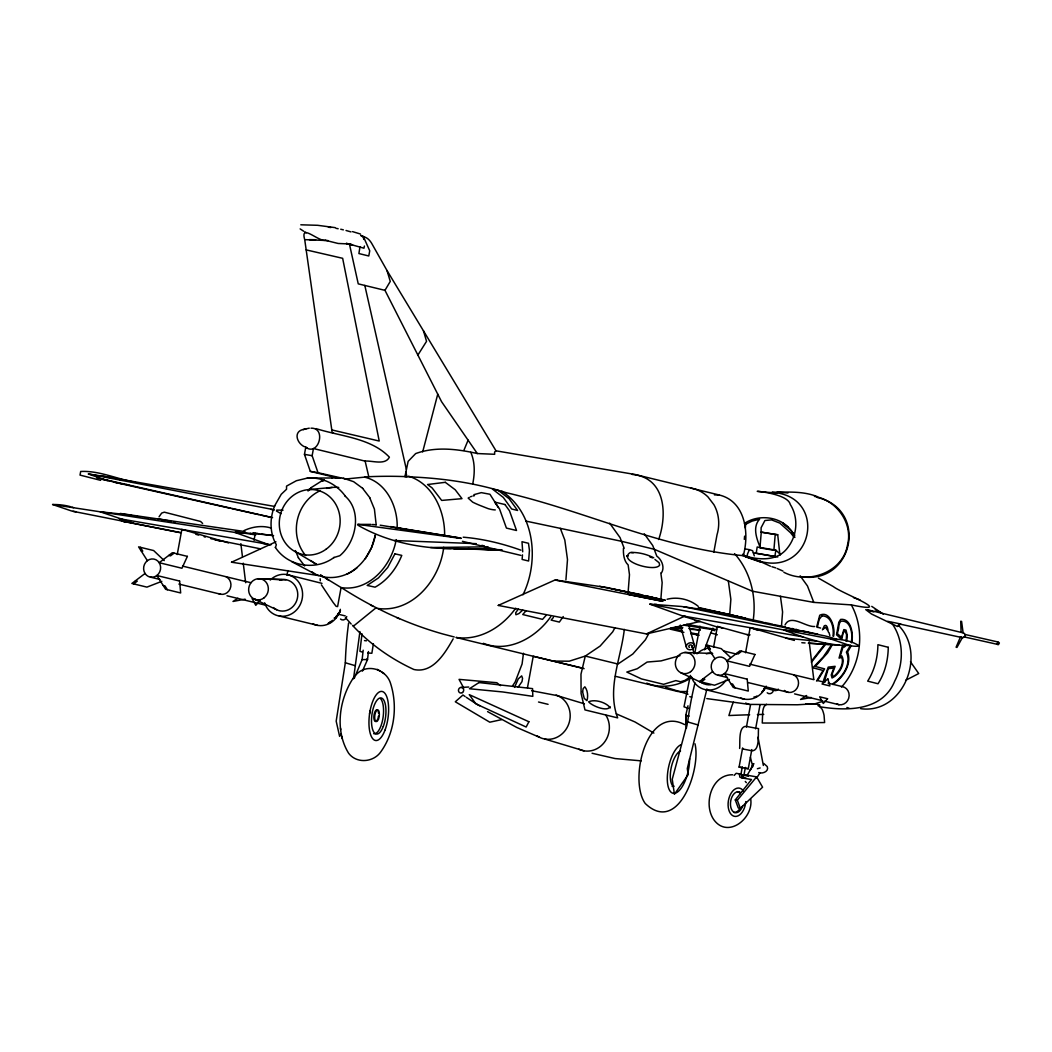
<?xml version="1.0" encoding="UTF-8"?>
<svg xmlns="http://www.w3.org/2000/svg" width="1052" height="1052" viewBox="0 0 1052 1052"><rect width="100%" height="100%" fill="white"/><g stroke="black" fill="none" stroke-linecap="round" stroke-linejoin="round"><path stroke-width="1.5" d="M761.096 532.207L761.109 527.723L764.922 520.516L771.563 519.885L779.782 523.081L790.617 532.825L793.629 536.704M325.318 240.329C318.072 241.579 299.951 222.932 304.725 239.698L332.156 432.556L333.458 432.964M832.974 636.118C834.144 628.399 831.724 615.841 821.954 615.867M833.578 636.276C835.643 628.228 830.265 610.015 819.732 615.236L816.746 626.716M747.301 557.297L747.446 554.075L749.445 549.67L752.653 550.735L754.297 555.851M751.693 767.723L753.061 763.923M349.448 244.117L358.245 283.856L384.979 290.339L441.564 401.68L477.306 453.543L494.677 454.293L494.598 452.005L496.005 450.821L635.053 474.491L718.818 494.9C745.592 500.962 749.458 533.39 743.317 555.653C661.313 548.289 585.951 511.18 506.354 492.73C473.558 482.329 439.223 477.74 404.915 476.701L408.137 461.368L415.658 453.583C435.397 446.39 457.094 448.941 477.306 453.543M764.436 687.85L773.444 690.27A4.116 3.787 -76.3 0 1 767.197 692.808M376.221 525.079L374.42 509.115L369.725 497.701M397.209 526.552C397.419 505.973 386.242 482.395 364.781 477.174M443.72 547.264C440.091 579.336 412.805 613.079 377.839 608.464M444.588 535.994C445.285 511.811 433.148 483.657 408.439 476.148M522.476 554.864L522.121 559.44L528.617 561.018L529.445 550.314L528.485 543.292L521.989 541.714L522.712 551.813M565.923 579.783L567.488 559.572L564.806 540.018L560.322 528.367M628.031 593.341L629.477 574.681L628.136 564.898C623.836 561.045 623.152 553.628 623.468 548.302L624.138 548.197L620.036 537.572L609.673 523.199M660.827 599.745L662.155 582.637L660.814 572.867L661.563 572.775C664.943 567.423 661.734 559.533 656.816 556.166L652.727 545.528L644.245 533.772M753.127 620.654C756.717 596.971 750.615 571.696 734.533 553.615M781.491 625.979L782.583 611.975L780.439 596.313M761.267 532.154L759.938 547.895L773.877 550.262L775.219 534.508L761.267 532.154L777.717 534.732L779.927 555.14M744.316 539.4L744.606 536.152M745.329 528.025L745.776 523.146M514.573 687.39L518.241 678.895L521.674 675.884L522.568 678.356L521.976 681.657L518.057 687.219M842.599 645.192L839.036 658.118L841.219 657.539L842.192 658.46C843.48 665.206 839.023 671.584 834.328 675.989L832.934 676.344L832.237 673.859L835.143 666.31L828.2 667.126L823.414 680.868M750.733 799.191C753.574 817.996 728.641 838.431 714.505 820.626C702.644 805.411 711.099 774.338 732.692 774.772M354.248 678.382L362.125 659.578L363.19 650.202M368.45 651.53L367.516 659.591L362.401 671.15M361.993 633.777L359.929 651.28L361.941 652.003M851.186 642.193C853.133 634.935 850.937 619.786 841.021 621.206L840.035 622.258A18.949 5.418 79.5 0 0 838.628 628.36L837.366 633.646L841.521 637.302L843.849 629.583L846.018 630.109L847.228 635.066L846.781 640.984M851.647 642.838C853.645 634.882 851.462 618.103 840.64 619.391L838.812 622.311L836.537 634.829L841.771 639.432L843.178 632.647L845.006 631.068L846.571 634.566L846.176 641.339M523.475 653.239L522.081 663.996L515.125 682.038L512.534 685.904M353.538 678.737L359.929 631.568M348.567 623.086L347.502 631.857A154.447 58.833 -83.7 0 0 345.332 662.773L336.18 721.172L339.612 736.361L341.032 733.796M364.4 246.05L363.953 248.206L349.225 244.077M775.85 550.157L774.864 556.455L756.204 553.299L757.177 547.001L775.85 550.157L780.571 554.535M373.394 643.771L371.856 653.266L367.779 652.99M472.703 484.052C474.86 473.571 475.136 462.262 470.783 452.294M177.236 554.522L181.865 529.327M254.032 540.281L255.307 533.338M340.624 477.753L337.771 478.068L310.314 471.375L304.462 454.372L305.764 447.218L307.013 447.731M286.986 575.326L287.853 570.565M345.635 478.962L318.006 472.703L312.142 455.7L313.457 448.547L365.136 461.131L368.779 476.714A2139.15 949.93 -76.1 0 1 406.94 476.674L405.809 471.835M341.098 587.516L337.6 606.583L336.14 606.333L333.05 602.349L321.399 584.846M527.46 687.771L533.232 656.277L582.808 668.165M624.323 629.412C620.956 658.749 606.649 688.495 617.669 717.885L584.978 709.916L581.085 693.439L580.98 674.187L585.293 656.067L600.127 646.059L612.711 631.844L614.947 627.728M658.644 539.518C667.468 514.441 665.653 477.463 632.226 474.426M713.808 552.261L717.043 534.679A36.886 33.94 -76.3 0 0 713.94 504.723L707.904 496.833A37.675 34.677 -76.3 0 0 690.822 488.075M713.545 647.414L717.332 626.782M745.566 652.753L750.181 627.557M742.015 767.697L739.096 767.079L742.62 747.919M746.42 727.169L750.523 704.814M740.897 774.548L742.317 766.803M743.948 775.153L745.368 767.408M744.422 768.144L748.288 768.736L751.812 749.576M755.612 728.826L760.017 704.879M960.331 637.223L962.37 637.67L956.952 647.427L956.097 647.217L960.331 637.223L962.37 637.67L899.736 624.046M694.754 653.318L699.974 626.19M690.349 675.41L684.01 706.826L688.823 708.509M687.982 705.787L685.733 715.518L686.496 728.076M817.286 627.465L819.166 619.431L821.941 615.867M824.229 682.183L828.213 668.664L833.776 668.007L831.212 674.95L832.04 678.001C839.049 674.726 846.084 663.076 841.731 655.817L840.232 656.211L842.954 647.243L844.493 647.019L845.703 645.165M706.944 688.889L687.298 768.552L688.205 774.653L674.424 794.234L672.241 779.256L687.653 721.935A154.447 61.621 -76.6 0 1 692.952 691.572L694.938 682.958M422.694 451.86L437.75 394.184M822.454 629.872L824.334 625.743L825.662 625.388A9.678 3.156 -86.9 0 1 828.174 631.871M274.704 505.696L281.252 494.269L286.552 489.246L286.525 486.116L296.388 480.725L307.197 478.134L332.208 477.976M396.196 539.61C391.804 565.213 369.633 591.658 341.505 587.66M274.704 505.71C269.628 518.084 269.536 533.009 276.334 544.752L275.44 547.461M850.463 645.349L846.373 652.148C852.002 663.838 842.52 677.383 832.868 683.721M850.818 646.454L847.623 652.003C852.094 664.272 842.915 677.856 832.882 684.497M463.866 450.414L468.114 440.13M831.488 644.876L823.256 656.948L812.88 667.796L823.111 670.44L816.549 681.038M832.145 645.047L827.622 652.911L815.326 666.481L824.636 668.875L817.47 680.789M850.726 645.415C827.977 646.204 804.977 638.077 783.701 629.938L802.518 631.397L824.978 635.921A208.717 196.014 -83.4 0 1 829.055 636.986L833.066 638.117M610.331 707.904C606.57 702.578 594.985 698.83 588.66 701.789C591.5 705.721 607.727 712.388 610.028 706.655M159.049 516.795L161.666 513.087L164.322 512.166L200.59 521.463L202.615 523.449M785.016 624.98C790.723 613.513 805.622 627.255 814.695 626.505M753.271 764.409L750.247 770.064L753.903 763.634M522.989 594.774C539.4 561.242 535.06 512.929 501.804 491.218M563.254 616.564L559.348 622.087L551.103 620.075L553.47 617.406M649.123 632.949L645.402 639.8L632.817 654.015L617.971 664.036L585.293 656.067L569.211 661.195L552.984 661.09L455.976 637.446C479.817 640.931 502.238 627.123 515.704 608.201M345.49 479.028L368.779 476.714M365.32 558.704L371.645 547.461L375.419 534.863C372.276 551.432 362.125 566.647 346.844 574.234M453.175 638.853C445.193 652.871 433.069 673.635 413.949 669.519C390.936 658.933 369.857 644.008 352.552 625.44L354.011 625.69L376.169 607.701M357.522 525.04L357.904 524.383L460.802 538.414M384.979 290.339L390.266 281.397L387.005 270.535L372.224 244.314A57.018 22.276 -80.2 0 0 365.623 237.436L360.981 235.464L362.085 236.463M747.144 775.258L750.457 769.683M686.391 715.044L685.733 715.518L689.152 716.096M340.269 611.265L338.928 613.461A9.928 9.139 -76.3 0 1 337.127 615.236M417.881 355.076L426.547 341.335L423.456 330.762M756.704 777.928L760.136 772.668M823.453 629.03L825.518 627.255L827.188 629.924M825.412 643.324L811.539 661.05M826.241 643.535L811.394 662.3M353.959 677.08C339.125 698.502 334.51 730.482 348.633 753.271C356.667 763.949 373.552 762.398 380.877 751.746C394.645 732.547 397.709 706.089 390.66 683.747C386.452 668.927 366.53 662.905 355.957 674.819M744.014 774.68L756.598 776.889L762.582 787.185L740.345 808.331L738.294 808.002L735.282 799.914L751.509 779.506L741.16 777.809M740.345 808.331L737.334 800.243L756.598 776.889M522.791 610.068L518.873 613.605L515.914 614.749L515.677 612.829L518.399 608.858M762.832 690.783C759.018 696.187 768.21 684.563 763.318 690.257M526.092 610.739L522.726 614.539L542.543 619.365L545.909 615.565M550.722 616.735C536.218 637.459 508.563 653.41 483.368 643.311M841.468 687.101C861.167 665.39 865.559 630.621 851.331 604.9L813.788 602.388L752.404 591.211L654.16 549.249L621.469 541.28L525.776 521.069M258.95 601.783L255.767 605.321L252.151 598.68L260.015 600.6M332.734 620.285L328.211 623.31M308.039 491.008L311.3 487.615M734.178 775.442L736.15 773.299L740.871 774.127M783.871 572.275C807.436 584.675 842.678 572.998 847.504 545.041C853.225 523.199 836.393 499.976 814.472 496.399M145.044 573.471L131.894 583.465L146.925 587.121L161.824 581.335M133.643 583.886L137.233 581.164L135.484 580.73M174.093 553.142L170.503 555.864L168.754 555.443M712.638 671.57L699.488 681.564L714.532 685.22L729.431 679.434M701.237 681.985L704.827 679.263L703.078 678.829M741.699 651.241L738.109 653.976L736.347 653.542M887.678 621.324L900.709 623.981L897.422 626.479L871.569 614.039L865.743 609.66L873.817 611.922M756.809 696.029L755.625 696.805M690.888 676.41L685.023 680.368L680.618 681.775L675.831 680.605L663.641 684.326L641.431 678.908L626.821 672.057L637.249 668.73L647.138 662.05L661.05 660.906L680.052 655.646M690.73 678.04C678.04 686.114 660.88 689.007 646.73 683.129M237.857 598.272L232.992 601.455L245.116 599.167M806.634 695.517L800.533 699.475L811.158 697.489M311.208 487.589L321.32 481.211L324.437 480.291M356.957 567.856C345.253 577.587 328.382 580.77 314.535 573.761M469.258 497.399L468.166 498.096L472.703 502.159A150.896 42.58 48.7 0 0 479.83 505.368L487.983 508.576A147.674 50.259 63.9 0 0 495.268 509.918M905.601 680.342L918.725 673.543L910.467 661.787M744.487 523.383C761.188 512.311 787.606 517.637 794.865 537.48M745.355 524.422L752.114 521.095L759.597 519.149C752.43 526.973 756.48 538.256 759.965 546.843M318.822 575.602L231.545 562.215L275.926 541.819M662.721 601.31L554.996 579.994L498.253 605.426L646.441 633.922L685.023 615.999M304.436 429.242C292.943 430.755 296.454 442.997 304.396 446.719M997.677 642.233L999.374 643.035L998.466 644.587L963.921 636.855M473.9 494.664L481.29 492.638L489.93 494.256L498.398 507.537M244.13 530.537C252.559 526.644 262.448 525.185 271.403 528.143M300.806 224.799L317.612 225.299L335.193 227.64M304.843 429.124L309.262 428.177M706.799 698.594L749.392 704.406L797.363 704.774L815.234 703.735L823.058 701.237M303.147 429.65L306.303 428.651M321.228 481.185L324.332 480.264M843.336 645.612L844.427 645.297M757.374 768.736L760.136 767.947M700.395 621.39L646.441 633.922M333.813 557.56L339.796 555.719C356.273 541.99 362.467 511.114 345.095 496.097M501.607 719.634L489.785 722.198L455.306 701.776L462.959 695.017L465.089 696.503M498.293 605.413L499.687 605.15M667.047 599.259C677.777 596.497 689.533 599.272 698.107 606.228M231.545 562.215L232.334 562.07M766.527 704.275L764.331 706.273A9.494 4.287 -89.9 0 0 762.647 713.703L762.266 723.013L764.173 723.026A2309.653 155.801 7.9 0 0 812.407 722.658L824.61 722.553L824.058 715.294A20.685 8.784 -89.9 0 0 822.112 709.245L818.732 705.169A18.752 7.509 71.6 0 0 815.234 703.735L805.832 703.919M755.02 697.029L754.008 696.897M308.275 489.627L332.169 487.431M818.232 705.958L819.955 705.103L815.234 703.735M817.536 496.741C803.123 490.863 787.212 492.112 771.971 492.362C828.687 495.742 813.091 576.904 759.36 561.111L770.472 566.213M460.921 687.443L468.732 687.022M487.97 546.83L430.597 547.527M305.764 239.685L328.027 240.566M712.493 610.988L681.341 606.465L649.873 604.15L684.168 616.498L718.003 627.255M714.426 494.9L718.818 494.9M687.574 691.572L677.843 691.506L615.328 676.278M310.998 428.19C326.962 427.533 318.335 457.344 305.461 446.995M131.842 516.006L131.079 515.993A208.717 84.725 -79 0 0 129.791 516.006M358.745 525.711C386.742 541.517 419.209 548.486 451.19 548.526M819.692 706.734C846.728 711.152 882.641 711.27 894.739 681.065C904.233 663.023 903.747 639.129 891.346 622.56M860.681 708.68C903.313 714.61 927.364 653.857 898.276 625.164M283.027 510.167L276.768 510.088L276.466 511.035L281.029 513.665M332.116 477.963L340.085 478.095M309.354 239.619L315.613 239.725M118.981 483.249L104.293 479.607L88.407 473.992L104.858 476.53M442.971 548.447L500.936 549.788M454.411 548.605L501.173 549.775M453.241 548.618L501.751 550.064M641.286 760.859L615.091 758.558L592.079 753.258M801.216 576.654C853.251 585.254 869.044 509.313 817.299 497.491M307.197 478.134C322.201 476.78 336.864 484.183 345.464 496.36M260.423 578.824L285.96 579.705M257.845 578.758L282.133 579.586M684.563 652.503L712.664 653.45A15.872 14.61 -76.3 0 0 706.313 653.857M463.196 537.191C482.737 538.782 502.527 543.568 520.911 550.183M394.211 540.504L476.306 543.66M258.976 534.035L250.402 533.377M467.864 548.592L488.983 549.446M493.848 549.644L501.975 549.972M777.086 492.06L787.974 492.98M371.027 524.396L357.904 524.383M631.345 552.445C639.103 552.313 646.796 554.312 653.726 557.77M76.046 511.706A161.088 62.923 -80.2 0 1 71.444 510.943L52.6 504.526L234.977 532.443L242.539 532.864M654.476 604.348L656.777 604.466M839.417 645.165L808.278 643.153M751.154 750.576L742.436 748.932L743.422 749.182M739.096 767.079L748.288 768.736M128.725 484.893L125.898 484.472M272.547 535.507L258.95 534.035M364.715 461.105C372.106 460.382 385.177 465.602 389.385 457.186C370.975 437.869 340.467 436.383 316.073 428.624M801.821 642.719L805.056 642.943M829.292 644.56L809.106 643.259M250.429 533.364L242.197 532.825M633.357 552.734L630.253 552.524C616.748 561.295 655.435 572.577 659.643 565.108L659.091 562.728L654.936 559.427M366.398 640.813L364.492 640.589M675.187 627.084L682.853 627.715M775.219 534.508L777.717 534.732M372.461 524.475L375.709 524.764M746.867 634.553L750.023 634.856M786.16 638.248L816.536 641.076M180.694 532.641L72.969 511.298M672.688 627.571L682.314 628.478M690.336 629.227L699.961 630.135M380.219 525.198L461.118 538.177L396.012 527.512M683.721 625.151L712.861 629.622M124.609 484.275L120.257 483.512M273.586 535.626L266.787 534.824M88.407 473.992L274.125 509.747M851.331 604.9C897.856 614.565 841.179 592.894 833.486 586.687L818.403 578.087M120.191 513.442L245.063 531.589M253.111 532.759L257.937 533.456M261.146 533.929L269.522 535.152M698.107 634.238L691.598 632.962M747.012 726.524L755.744 728.155M751.759 750.786C760.07 751.089 757.848 734.704 758.545 728.655L757.216 728.326M809.672 632.725L784.108 627.097L784.766 627.189M746.578 726.34C738.109 725.709 740.292 742.436 739.622 748.432M137.049 516.506L140.218 516.992M144.992 517.742L148.161 518.228M151.343 518.728L154.526 519.215M235.503 531.76L255.767 534.903M758.755 772.523C762.45 774.206 769.341 771.287 767.224 766.566L763.805 763.489M748.393 776.258L739.372 774.219L739.845 777.139L746.131 778.204M735.282 799.914L737.334 800.243M691.664 697.134L689.796 696.7M744.934 548.907L749.445 549.67M690.796 633.672L697.713 634.856M267.524 544.173L119.231 518.702M304.462 454.372L312.142 455.7M310.314 471.375L318.006 472.703M753.324 552.773L777.783 556.995M683.761 606.741L803.689 631.568M158.155 518.912L158.813 519.004M787.869 627.728L788.527 627.834M791.946 628.491L792.616 628.596M796.022 629.333L796.68 629.451M802.715 636.841L682.419 615.88M611.856 588.844L640.826 594.538M158.813 519.017L165.545 520.214M128.305 514.796L100.203 511.811L133.039 522.949M390.594 526.565L407.229 529.787M274.572 506.42L100.19 475.688M531.641 690.743L556.85 695.543L584.386 703.814M716.596 629.635L686.483 624.27M520.858 555.39L462.433 541.333M119.954 479.751L123.176 480.343M557.521 580.402L555.351 579.981L607.214 587.608L665.272 600.324M694.57 620.562L699.264 621.456M261.553 543.148L270.89 544.91M628.649 594.538L662.615 601.31M712.467 610.975L727.721 614.026M649.873 604.15L830.962 639.051A424.771 165.914 -80.2 0 1 848.451 641.115A222.787 87.027 -80.2 0 1 858.498 645.441L858.432 646.152A161.088 62.923 -80.2 0 1 849.819 645.481L830.962 639.051M336.009 228.31L338.152 228.731M340.743 229.231L343.36 229.849M179.668 532.575L123.123 521.371M170.726 521.253L166.65 520.411M130.146 515.178L134.301 516.085M214.016 539.4L260.488 548.842M742.633 776.455L743.606 776.665M813.814 679.684L749.629 664.114M287.551 574.734L321.978 583.36M664.995 600.113L599.601 586.293M777.336 492.98C726.853 489.772 787.106 489.969 790.249 504.434C798.692 517.531 797.298 535.534 787.711 547.671C777.888 561.018 760.517 560.19 746.197 556.324L761.109 561.702M105.082 476.569L111.709 478.029M260.278 514.98L271.363 517.4M699.567 608.188L725.091 613.789M763.173 622.153L726.695 614.144L729.667 614.881L730.864 599.377L728.3 580.691M764.778 622.508L772.773 624.257M683.905 632.331L670.321 629.175M645.402 595.616L664.246 600.363M774.311 624.599L785.108 626.992M802.058 630.74L817.798 634.211M230.243 508.287L114.51 482.289M173.685 521.937L174.79 522.173M96.745 477.766L272.573 517.637M231.821 508.642L258.7 514.638M408.649 530.09L411.713 530.865M698.318 607.438L745.158 618.195L727.892 614.052M964.658 634.395L998.585 642.128M306.171 249.889L342.65 258.305L379.22 441.038L331.788 429.926M106.291 480.409L107.83 480.764M125.596 522.042L122.966 521.319M867.953 609.871L963.132 632.87A2.433 2.236 -75.7 0 1 964.894 635.895A2.433 2.236 -75.7 0 1 961.817 637.512M135.445 482.224C117.193 479.225 99.467 470.507 80.688 471.467L80.018 475.096L100.637 480.343M724.171 651.096L736.216 654.028M708.601 648.742L710.35 649.176L707.943 645.415M818.522 680.802L824.86 682.353M828.029 683.116L842.297 686.601A9.205 8.469 -76.3 0 1 848.701 698.265A9.205 8.469 -76.3 0 1 836.866 704.025M718.056 675.239L727.524 677.554M748.051 682.551L788.369 692.374M794.576 693.886L821.533 700.461M824.702 701.224L838.97 704.708M730.838 683.629L732.587 684.05L734.98 687.824M141.007 550.643L142.756 551.077L140.35 547.303M705.997 689.783L744.408 699.146M245.248 581.322L250.915 582.703M554.535 661.471L584.11 668.678M337.731 614.079L345.253 615.907M150.462 577.14L159.93 579.455M178.879 584.07L220.775 594.275M226.982 595.787L266.616 605.439M163.231 585.53L164.98 585.951L167.386 589.725M279.293 616.025L317.704 625.388M538.519 702.013L548.079 704.34M682.446 630.884L670.913 627.913M182.522 566.094L245.497 581.467M481.882 545.317L484.38 545.962M102.412 479.41L104.99 480.08M730.206 615.012L738.307 617.116M742.239 555.338L760.517 561.768M454.227 636.973L443.3 634.106A2246.007 877.329 -80.2 0 1 387.018 613.04L376.011 607.622A2254.331 880.577 -80.2 0 1 343.491 589.002L320.426 574.971L322.872 576.601M348.607 243.932L338.139 243.472L325.555 240.356M817.654 627.281L820.626 628.07M794.378 640.444L751.286 627.886M749.3 635.211L717.398 626.4L720.239 627.426M228.521 542.885L183.009 529.669M217.738 540.518L220.67 541.28M687.942 694.202L665.627 687.245M215.16 539.834L216.278 540.123M270.943 509.326L273.862 510.22M210.768 538.624L212.451 539.084M775.758 567.883L771.958 566.752M346.042 230.493L351 231.9M704.524 649.794A154.447 61.621 -76.6 0 1 710.771 632.883L717.332 634.777M687.653 721.935L698.055 724.946M352.525 231.611L360.468 234.031M204.18 536.757L205.285 537.085M345.332 662.773L355.3 665.706M834.262 638.485L836.669 639.235M544.831 739.043L584.031 750.839M195.803 534.258L198.71 535.139M275.295 547.303C287.722 566.515 315.81 571.157 334.01 557.442L334.063 557.507M811.447 633.265L812.105 633.488M846.886 707.483L849.03 708.193M122.545 521.148L120.296 520.122M343.136 478.121L353.63 481.685L362.703 488.365M875.238 609.7L881.011 612.711M759.846 561.807L746.052 557.008L742.83 554.128M720.791 627.623L722.79 628.32M745.579 703.078L749.392 704.406M853.488 597.602L859.918 599.864M758.071 630.385L750.983 627.834M269.273 544.791L234.977 532.443M182.627 529.603L184.784 530.405M616.288 713.848L634.961 721.948L653.884 733.086M649.689 556.758L652.569 557.876M539.65 737.36L516.782 727.458L487.576 711.625M777.191 568.514L782.938 571.039M997.848 644.574L997.033 643.337M680.841 672.754L703.301 683.484M254.137 598.996L276.597 609.726M291.851 561.715L314.627 573.787L311.944 571.854M366.793 658.986L367.516 659.591L362.125 659.578M295.757 551.958L316.705 564.385A40.633 37.399 -76.3 0 1 310.787 560.545M360.981 235.464L361.77 235.95M684.576 724.578C646.428 704.406 628.504 780.518 645.257 803.518C678.422 835.183 701.211 768.907 694.977 743.777M326.304 578.705L328.974 580.375M377.234 669.322L380.022 671.058M381.455 671.965L384.112 673.635M303.712 231.243L300.136 228.902M304.922 231.848L306.29 232.729M466.286 697.305L471.02 700.448A2184.872 670.992 -32.3 0 0 479.607 705.76M871.753 606.373L883.259 614.131M496.005 450.821L387.005 270.535M773.457 690.046L773.746 690.243A4.09 3.761 -76.3 0 0 778.27 689.139M362.703 236.739L363.44 237.252M788.264 527.341L782.741 523.146L791.314 530.8L794.812 535.31M500.489 685.641L496.807 682.709L459.04 679.368L463.748 688.021M730.667 657.592L721.238 648.65L706.194 644.981L714.979 658.762M164.244 560.611L153.645 550.551L138.601 546.882L147.385 560.663M363.413 237.87L363.887 239.448M345.398 617.629L351.184 624.033M745.276 781.439L746.341 782.662M362.611 488.338L369.831 497.727M298.334 557.718L304.659 565.937M800.164 575.825L807.463 585.951L813.788 602.388M744.711 555.89L745.447 556.903M792.222 532.509L794.207 536.665M359.968 246.852L358.903 253.558L368.779 255.978L369.739 250.797L363.295 236.45M295.402 550.59L298.426 557.744M828.963 632.462L829.857 635.592M688.823 625.125L694.438 645.507M691.94 645.915L694.123 653.805M680.289 625.059L686.351 647.019M750.444 757.374L752.785 766.75M364.807 285.421L406.335 469.337M758.019 737.176L763.344 765.462M741.699 774.601L742.173 777.52M340.532 728.155L340.756 729.733M341.624 736.19L341.939 738.504M963.119 632.87L961.594 621.43L960.726 621.219L961.094 632.383M809.172 641.865L813.775 679.316M240.855 543.634L242.447 556.666M243.249 563.175L245.655 582.716M320.281 580.849L320.176 578.705M685.838 715.334L686.443 726.419M556.061 695.07A22.736 20.909 -73.3 0 1 567.935 725.946A22.736 20.909 -73.3 0 1 537.27 735.979M605.926 715.268A22.736 20.909 -73.3 0 1 604.032 742.765A22.736 20.909 -73.3 0 1 578.837 749.156M710.771 632.883A131.106 52.311 -76.6 0 1 712.914 628.189M689.494 647.44A1.591 1.341 -15.8 0 1 689.113 645.586A1.591 1.341 -15.8 0 1 691.296 645.086A1.591 1.341 -15.8 0 1 691.677 646.941M690.914 649.715A4.129 3.485 -15.8 0 1 686.509 645.494A4.129 3.485 -15.8 0 1 693.163 643.469A4.129 3.485 -15.8 0 1 691.94 649.4M689.612 758.663A25.024 10.007 -77.6 0 1 677.619 791.959A25.024 10.007 -77.6 0 1 667.441 774.956A25.024 10.007 -77.6 0 1 681.209 744.632M672.754 785.805A18.476 7.39 -77.6 0 1 671.334 767.092A18.476 7.39 -77.6 0 1 680.552 750.97M674.122 786.16A18.449 7.377 -77.6 0 1 672.136 786.317M380.574 698.686A18.226 6.93 -82.8 0 1 382.691 719.673A18.226 6.93 -82.8 0 1 373.723 733.691M369.554 713.992A18.226 6.93 -82.8 0 1 370.107 710.889M376.577 720.975A5.904 2.249 -82.8 0 1 373.894 718.095A5.904 2.249 -82.8 0 1 375.84 710.324A5.904 2.249 -82.8 0 1 378.536 713.203M378.404 716.188A5.904 2.249 -82.8 0 1 378.115 717.688M377.694 719.042A5.904 2.249 -82.8 0 1 377.168 720.16M52.6 504.526A424.771 165.914 -80.2 0 1 70.089 506.577M71.812 507.077A222.787 87.027 -80.2 0 1 73.508 507.656M340.427 610.423A4.077 3.748 -76.3 0 1 339.599 612.356M338.875 613.106A4.077 3.748 -76.3 0 1 337.994 613.618M270.233 580.06A21.079 19.396 -76.3 0 1 299.307 582.979A21.079 19.396 -76.3 0 1 291.72 613.763A21.079 19.396 -76.3 0 1 264.631 602.809M279.595 580.112A15.872 14.61 -76.3 0 1 297.348 598.47A15.872 14.61 -76.3 0 1 273.415 607.569M340.348 609.318A21.079 19.396 -76.3 0 1 312.891 623.823M336.469 615.801A2.42 2.236 -76.3 0 1 335.233 617.853M334.681 618.076A2.42 2.236 -76.3 0 1 334.089 618.142M330.21 622.113A2.42 2.236 -76.3 0 1 328.776 623.205M346.739 616.525A4.116 3.787 -76.3 0 1 340.493 619.063M226.193 576.851A9.205 8.469 -76.3 0 1 230.072 588.962A9.205 8.469 -76.3 0 1 218.658 593.591M699.133 635.29A1931.814 754.586 -80.2 0 1 696.332 634.869M713.716 629.99A131.106 4.458 10.7 0 1 714.689 630.556A154.46 5.247 10.7 0 1 714.203 630.74M700.198 629.911A154.46 5.247 10.7 0 1 688.823 628.465M765.501 686.93A4.09 3.761 -76.3 0 0 766.25 686.206L765.646 687.206A9.928 9.139 -76.3 0 1 763.844 688.981M710.757 684.773A15.872 14.61 -76.3 0 1 700.119 681.328M765.698 686.969A21.079 19.396 -76.3 0 1 740.753 698.094M726.011 680.039A21.079 19.396 -76.3 0 1 707.26 689.954A21.079 19.396 -76.3 0 1 691.335 676.554M696.95 653.818A21.079 19.396 -76.3 0 1 708.522 648.177M793.8 674.95A9.205 8.469 -76.3 0 1 797.114 688.113A9.205 8.469 -76.3 0 1 784.411 690.441M305.698 555.587A40.633 37.399 -76.3 0 1 319.887 490.824M326.593 488.404A40.633 37.399 -76.3 0 1 338.731 487.444M470.441 496.82A150.449 42.448 48.7 0 1 471.704 496.334M473.045 495.952A150.449 42.448 48.7 0 1 474.478 495.676M328.382 227.232A789.197 308.275 -80.2 0 1 330.933 227.534M749.642 714.768A2309.653 164.625 8.9 0 0 730.298 715.478L728.891 715.557L731.666 706.655A9.507 2.959 -70.6 0 1 733.454 702.184M757.401 714.558A2309.653 164.625 8.9 0 1 763.739 714.4M742.554 806.253A10.586 6.417 -80.7 0 1 733.52 811.934A10.586 6.417 -80.7 0 1 731.429 798.231A10.586 6.417 -80.7 0 1 740.463 792.537M745.776 801.598A14.333 8.692 -80.7 0 1 733.888 816.194A14.333 8.692 -80.7 0 1 729.562 796.43A14.333 8.692 -80.7 0 1 743.448 790.959M737.439 791.617A10.559 6.404 -80.7 0 1 740.306 793.681M740.003 808.37A10.559 6.404 -80.7 0 1 733.625 812.394M373.223 606.425A2254.331 880.577 -80.2 0 1 370.488 604.992M399.484 618.747A2246.007 877.329 -80.2 0 1 396.696 617.563M582.571 691.808L584.255 698.423L586.963 700.645C588.252 696.49 587.726 690.27 584.859 686.811L583.176 688.587L582.571 691.808M888.256 647.296C888.098 660.104 885.008 672.925 878.012 683.747L867.676 681.131C874.58 670.295 877.762 657.447 877.907 644.679L888.256 647.296M335.272 618.352L338.389 614.263L335.272 618.352M394.934 553.839L387.728 567.462L378.444 577.929L367.174 585.425L375.077 587.174C387.596 580.336 396.472 568.422 401.785 555.403L394.934 553.839M187.387 556.376L181.957 568.251L159.194 562.702L172.344 552.721L187.387 556.376M754.981 654.476L749.55 666.35L726.801 660.814L739.951 650.82L754.981 654.476M528.893 721.738L526.158 727.024L475.859 703.867L469.271 694.649L528.893 721.738M827.556 698.738L823.295 703.486L819.692 696.818L827.556 698.738M827.832 678.882L822.046 684.01L829.91 685.93L827.832 678.882M478.989 682.551L469.442 688.744L502.803 691.966L532.812 696.345L532.562 688.626L478.989 682.551M445.298 482.316L427.559 484.525L432.122 487.931L441.669 500.423L461.999 498.661L455.2 489.745L445.298 482.316M627.847 555.929L626.939 556.021L627.847 555.929M352.446 244.8L346.397 243.42L352.446 244.8M504.96 504.539L494.637 502.067L499.476 508.787L506.42 528.078L516.532 530.51L509.497 510.825L504.96 504.539M498.503 490.561L492.494 489.114L503.277 497.412L511.653 509.01L517.584 510.457L509.142 498.74L498.503 490.561M747.196 679.158L724.447 673.609A9.205 8.469 -76.3 0 1 711.218 667.139A9.205 8.469 -76.3 0 1 723.487 657.816A9.205 8.469 -76.3 0 1 724.447 673.609L733.231 687.39L748.274 691.059L747.196 679.158M179.603 581.059L156.853 575.51A9.205 8.469 -76.3 0 1 143.624 569.04A9.205 8.469 -76.3 0 1 155.88 559.717A9.205 8.469 -76.3 0 1 156.853 575.51L165.637 589.291L180.668 592.96L179.603 581.059M462.512 692.532A2.84 2.617 -73.3 0 0 462.262 687.666A2.84 2.617 -73.3 0 0 458.448 690.533A2.84 2.617 -73.3 0 0 462.512 692.532M383.296 726.406A18.2 6.917 -82.8 0 0 381.324 697.976A18.2 6.917 -82.8 0 0 371.58 723.526A18.2 6.917 -82.8 0 0 383.296 726.406M384.993 730.167A24.735 9.415 -82.8 0 0 382.31 691.506A24.735 9.415 -82.8 0 0 369.068 726.248A24.735 9.415 -82.8 0 0 384.993 730.167M378.496 719.134A5.891 2.249 -82.8 0 0 377.865 709.929A5.891 2.249 -82.8 0 0 374.709 718.2A5.891 2.249 -82.8 0 0 378.496 719.134M263.973 597.904A10.665 9.81 -76.3 0 0 262.855 579.613A10.665 9.81 -76.3 0 0 248.653 590.409A10.665 9.81 -76.3 0 0 263.973 597.904M690.677 671.649A10.665 9.81 -76.3 0 0 689.56 653.371A10.665 9.81 -76.3 0 0 675.358 664.154A10.665 9.81 -76.3 0 0 690.677 671.649M326.159 549.17A32.914 30.284 -76.3 0 0 323.674 492.612A32.914 30.284 -76.3 0 0 279.306 525.079A32.914 30.284 -76.3 0 0 326.159 549.17"/></g></svg>
